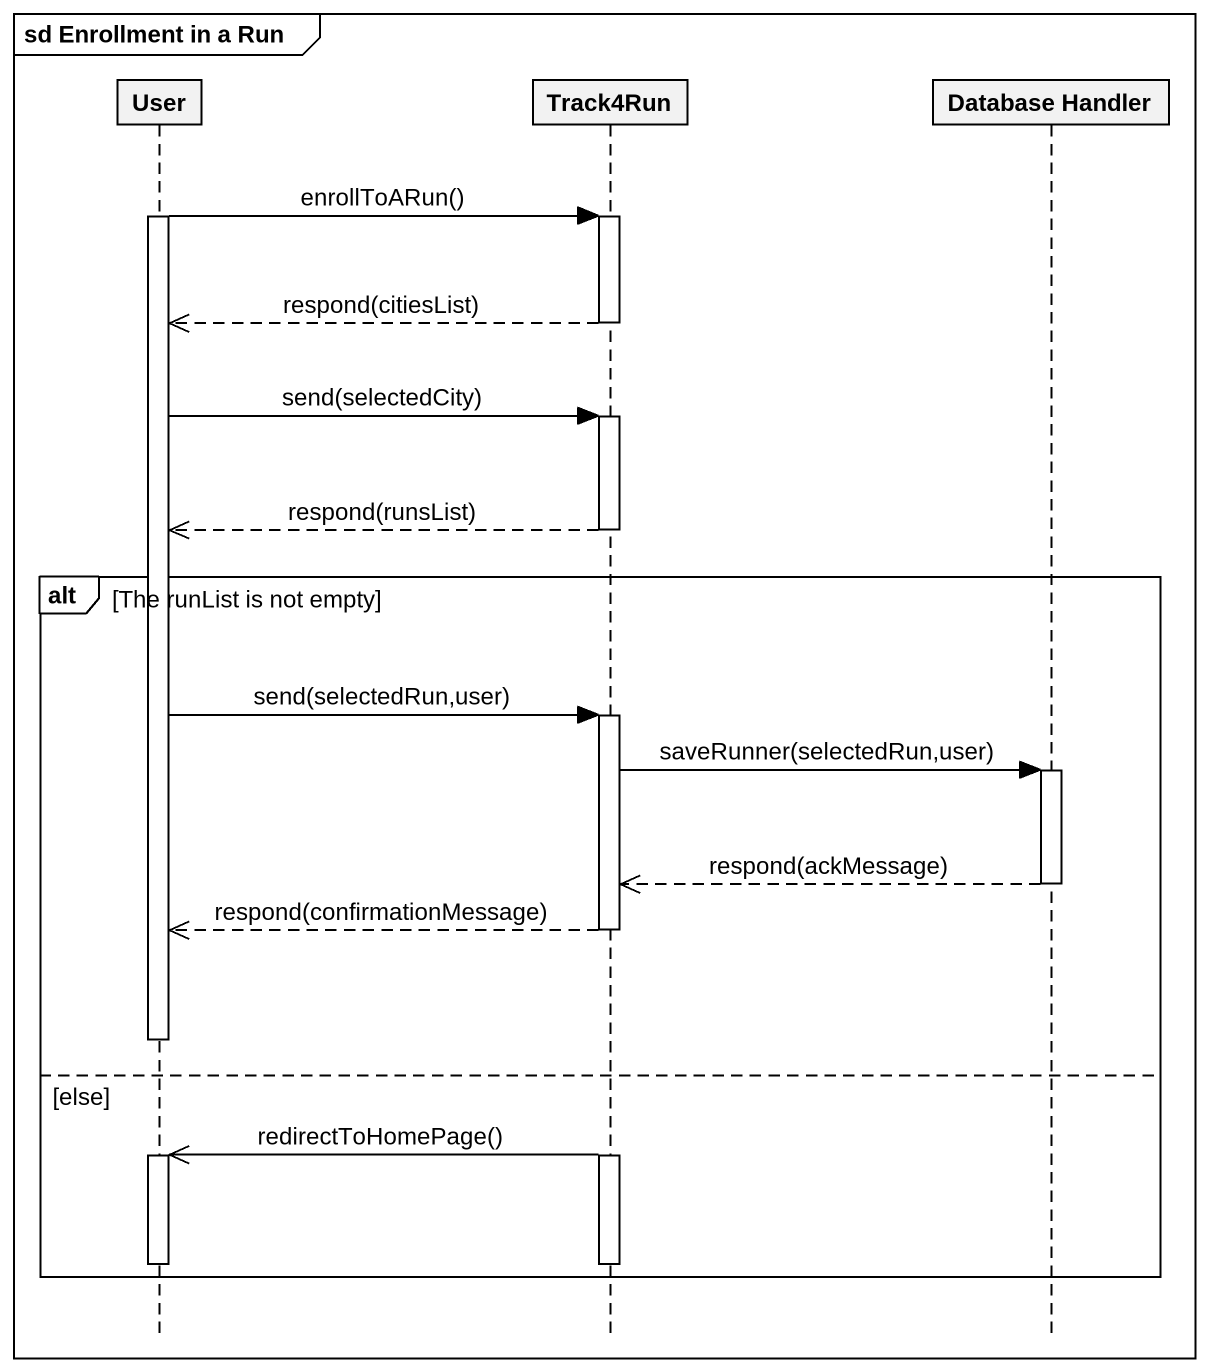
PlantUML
@startuml
mainframe sd Enrollment in a Run
hide footbox
participant User
participant Track4Run
participant "Database Handler" as Database_Handler

activate User
User -> Track4Run : enrollToARun()
activate Track4Run
Track4Run -->> User : respond(citiesList)
deactivate Track4Run
User -> Track4Run : send(selectedCity)
activate Track4Run
Track4Run -->> User : respond(runsList)
deactivate Track4Run
alt The runList is not empty
  User -> Track4Run : send(selectedRun,user)
  activate Track4Run
  Track4Run -> Database_Handler : saveRunner(selectedRun,user)
  activate Database_Handler
  Database_Handler -->> Track4Run : respond(ackMessage)
  deactivate Database_Handler
  Track4Run -->> User : respond(confirmationMessage)
  deactivate User
else else
  Track4Run ->> User : redirectToHomePage()
  activate User
  deactivate User
  deactivate Track4Run
end
@enduml
